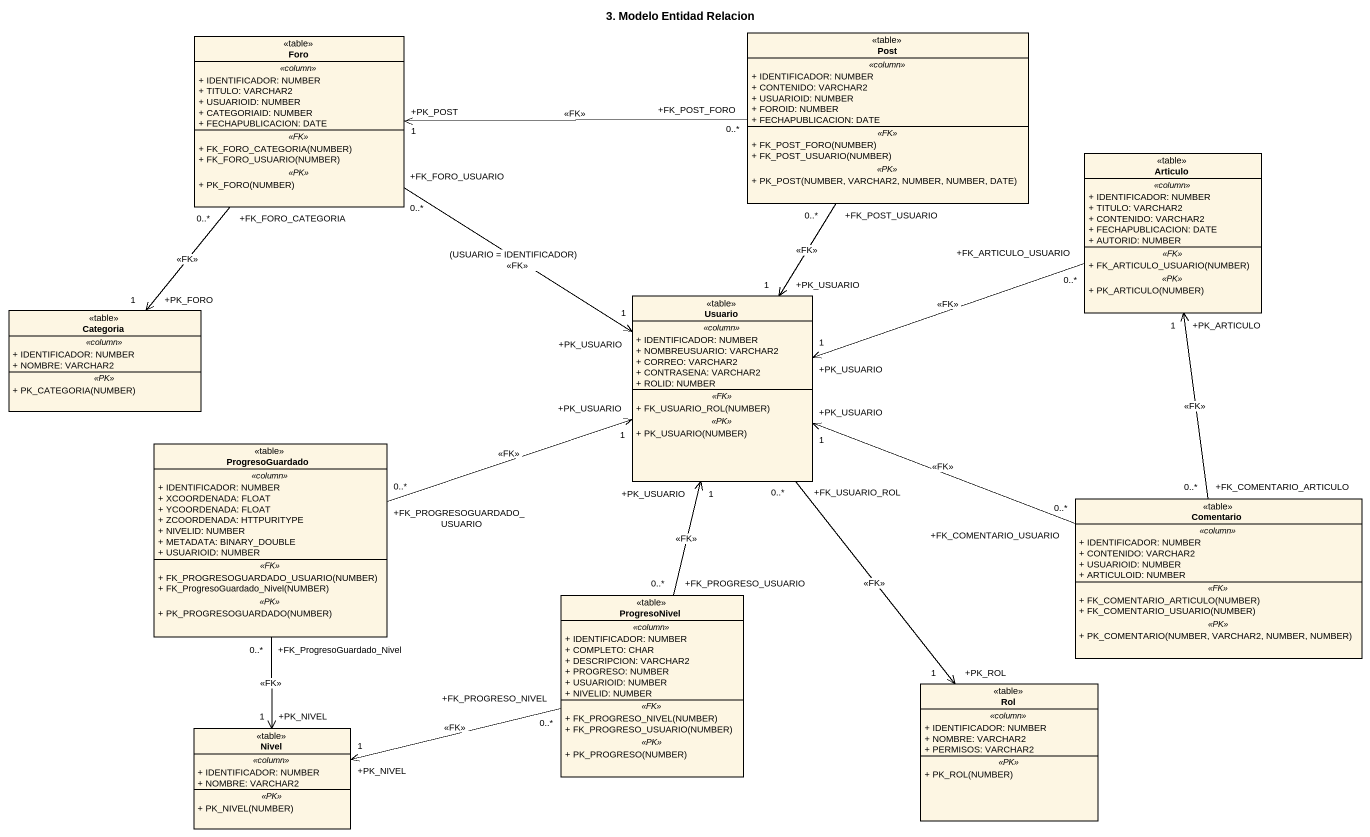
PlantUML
@startuml
title 3. Modelo Entidad Relacion
hide circle
hide empty members
skinparam classAttributeIconSize 0
class Foro <<table>> {
  .. <<column>> ..
  + IDENTIFICADOR: NUMBER
  + TITULO: VARCHAR2
  + USUARIOID: NUMBER
  + CATEGORIAID: NUMBER
  + FECHAPUBLICACION: DATE
  .. <<FK>> ..
  + FK_FORO_CATEGORIA(NUMBER)
  + FK_FORO_USUARIO(NUMBER)
  .. <<PK>> ..
  + PK_FORO(NUMBER)
}
class Post <<table>> {
  .. <<column>> ..
  + IDENTIFICADOR: NUMBER
  + CONTENIDO: VARCHAR2
  + USUARIOID: NUMBER
  + FOROID: NUMBER
  + FECHAPUBLICACION: DATE
  .. <<FK>> ..
  + FK_POST_FORO(NUMBER)
  + FK_POST_USUARIO(NUMBER)
  .. <<PK>> ..
  + PK_POST(NUMBER, VARCHAR2, NUMBER, NUMBER, DATE)
}
class Articulo <<table>> {
  .. <<column>> ..
  + IDENTIFICADOR: NUMBER
  + TITULO: VARCHAR2
  + CONTENIDO: VARCHAR2
  + FECHAPUBLICACION: DATE
  + AUTORID: NUMBER
  .. <<FK>> ..
  + FK_ARTICULO_USUARIO(NUMBER)
  .. <<PK>> ..
  + PK_ARTICULO(NUMBER)
}
class Usuario <<table>> {
  .. <<column>> ..
  + IDENTIFICADOR: NUMBER
  + NOMBREUSUARIO: VARCHAR2
  + CORREO: VARCHAR2
  + CONTRASENA: VARCHAR2
  + ROLID: NUMBER
  .. <<FK>> ..
  + FK_USUARIO_ROL(NUMBER)
  .. <<PK>> ..
  + PK_USUARIO(NUMBER)
}
class Categoria <<table>> {
  .. <<column>> ..
  + IDENTIFICADOR: NUMBER
  + NOMBRE: VARCHAR2
  .. <<PK>> ..
  + PK_CATEGORIA(NUMBER)
}
class ProgresoGuardado <<table>> {
  .. <<column>> ..
  + IDENTIFICADOR: NUMBER
  + XCOORDENADA: FLOAT
  + YCOORDENADA: FLOAT
  + ZCOORDENADA: HTTPURITYPE
  + NIVELID: NUMBER
  + METADATA: BINARY_DOUBLE
  + USUARIOID: NUMBER
  .. <<FK>> ..
  + FK_PROGRESOGUARDADO_USUARIO(NUMBER)
  + FK_ProgresoGuardado_Nivel(NUMBER)
  .. <<PK>> ..
  + PK_PROGRESOGUARDADO(NUMBER)
}
class Comentario <<table>> {
  .. <<column>> ..
  + IDENTIFICADOR: NUMBER
  + CONTENIDO: VARCHAR2
  + USUARIOID: NUMBER
  + ARTICULOID: NUMBER
  .. <<FK>> ..
  + FK_COMENTARIO_ARTICULO(NUMBER)
  + FK_COMENTARIO_USUARIO(NUMBER)
  .. <<PK>> ..
  + PK_COMENTARIO(NUMBER, VARCHAR2, NUMBER, NUMBER)
}
class ProgresoNivel <<table>> {
  .. <<column>> ..
  + IDENTIFICADOR: NUMBER
  + COMPLETO: CHAR
  + DESCRIPCION: VARCHAR2
  + PROGRESO: NUMBER
  + USUARIOID: NUMBER
  + NIVELID: NUMBER
  .. <<FK>> ..
  + FK_PROGRESO_NIVEL(NUMBER)
  + FK_PROGRESO_USUARIO(NUMBER)
  .. <<PK>> ..
  + PK_PROGRESO(NUMBER)
}
class Rol <<table>> {
  .. <<column>> ..
  + IDENTIFICADOR: NUMBER
  + NOMBRE: VARCHAR2
  + PERMISOS: VARCHAR2
  .. <<PK>> ..
  + PK_ROL(NUMBER)
}
class Nivel <<table>> {
  .. <<column>> ..
  + IDENTIFICADOR: NUMBER
  + NOMBRE: VARCHAR2
  .. <<PK>> ..
  + PK_NIVEL(NUMBER)
}
Foro "+FK_FORO_USUARIO\n0..*" --> "+PK_USUARIO\n1" Usuario : (USUARIO = IDENTIFICADOR)\n<<FK>>
Foro "+FK_FORO_CATEGORIA\n0..*" --> "+PK_FORO\n1" Categoria : <<FK>>
Post "+FK_POST_FORO\n0..*" -left-> "+PK_POST\n1" Foro : <<FK>>
Post "+FK_POST_USUARIO\n0..*" --> "+PK_USUARIO\n1" Usuario : <<FK>>
Articulo "+FK_ARTICULO_USUARIO\n0..*" -left-> "+PK_USUARIO\n1" Usuario : <<FK>>
Usuario "+FK_USUARIO_ROL\n0..*" --> "+PK_ROL\n1" Rol : <<FK>>
ProgresoGuardado "+FK_PROGRESOGUARDADO_USUARIO\n0..*" -right-> "+PK_USUARIO\n1" Usuario : <<FK>>
ProgresoGuardado "+FK_ProgresoGuardado_Nivel\n0..*" --> "+PK_NIVEL\n1" Nivel : <<FK>>
Comentario "+FK_COMENTARIO_ARTICULO\n0..*" -up-> "+PK_ARTICULO\n1" Articulo : <<FK>>
Comentario "+FK_COMENTARIO_USUARIO\n0..*" -left-> "+PK_USUARIO\n1" Usuario : <<FK>>
ProgresoNivel "+FK_PROGRESO_USUARIO\n0..*" -up-> "+PK_USUARIO\n1" Usuario : <<FK>>
ProgresoNivel "+FK_PROGRESO_NIVEL\n0..*" -left-> "+PK_NIVEL\n1" Nivel : <<FK>>
@enduml
